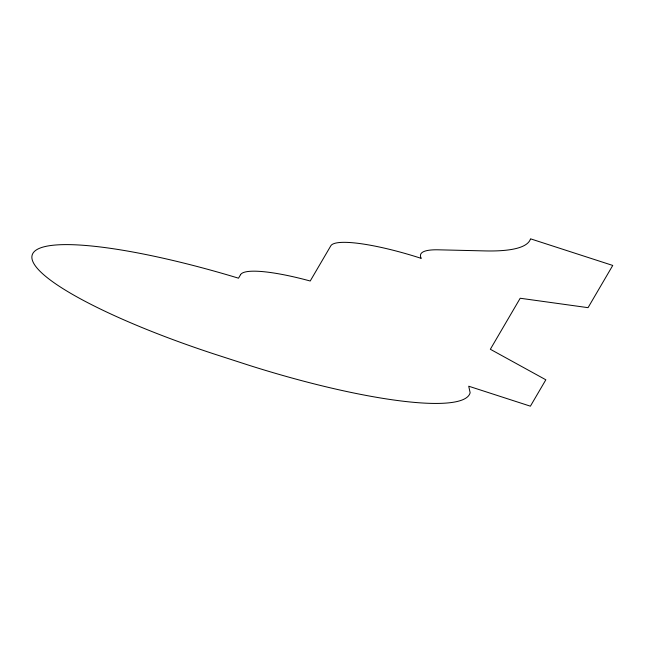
<?xml version="1.0" encoding="UTF-8"?>
<svg xmlns="http://www.w3.org/2000/svg" width="645" height="645" viewBox="0 0 645 645"><rect width="100%" height="100%" fill="white"/><g stroke="black" fill="none" stroke-linecap="round" stroke-linejoin="round"><path stroke-width="0.97" d="M240.569 274.673L238.513 278.189A216.857 39.893 17.5 0 0 32.25 254.807A216.857 39.893 17.5 0 0 213.616 353.831L249.131 365.328A216.809 39.885 17.5 0 0 470.132 392.692L468.722 386.21L530.392 406.181L545.839 379.792L490.345 349.267L520.192 298.248L588.047 307.665L612.75 265.442L530.521 238.819A255.468 46.996 17.5 0 1 484.927 250.913L438.503 249.817A100.289 18.447 17.5 0 0 421.266 258.379A86.503 15.915 17.5 0 0 330.804 245.826L310.213 281.01A86.503 15.915 17.5 0 0 240.569 274.673"/></g></svg>
